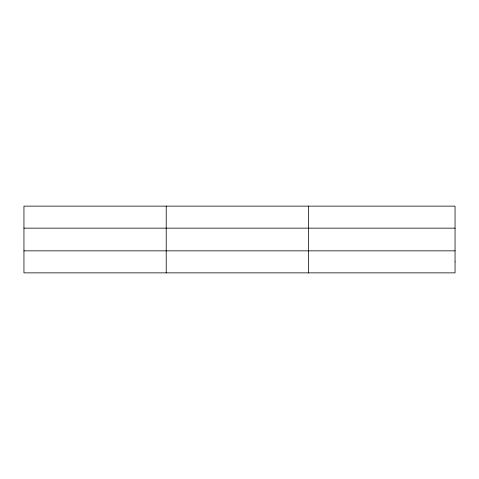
<?xml version="1.0" encoding="UTF-8"?>
<svg xmlns="http://www.w3.org/2000/svg" width="479" height="479" viewBox="0 0 479 479"><rect width="100%" height="100%" fill="white"/><g stroke="black" fill="none" stroke-linecap="round" stroke-linejoin="round"><path stroke-width="0.72" d="M166.213 272.868L166.213 206.132M308.476 272.868L308.476 206.132M23.95 228.154L455.05 228.154M23.95 250.846L455.05 250.846M455.05 261.857L455.05 272.868L23.95 272.868L23.95 206.132L455.05 206.132L455.05 261.857"/></g></svg>
